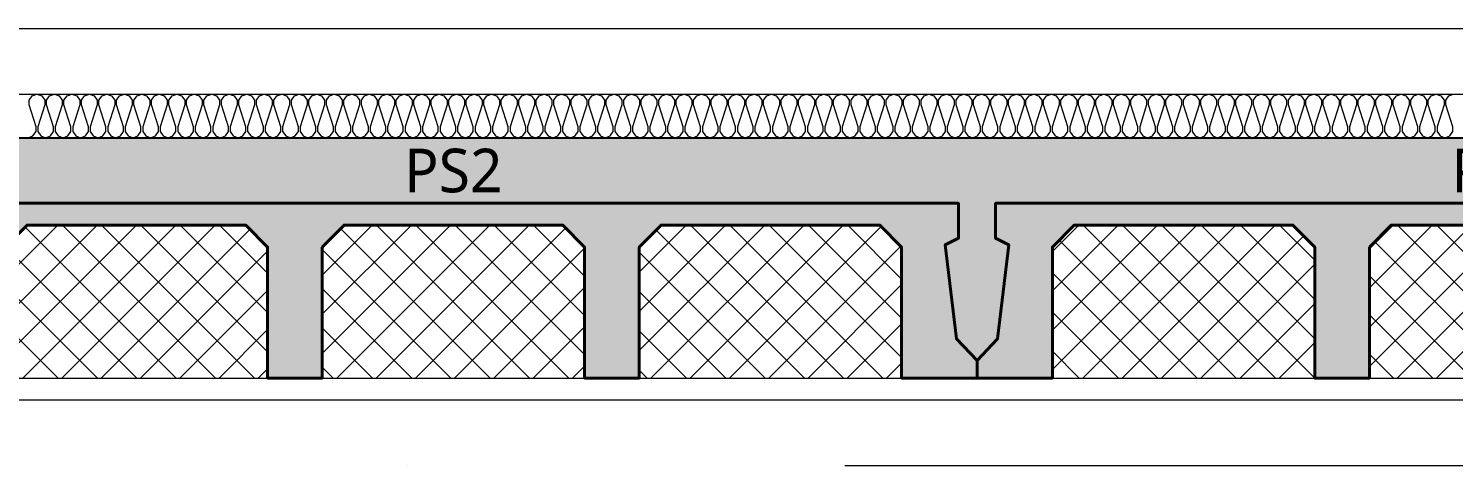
# Model space of a CAD drawing. Header units: millimetres. Extents: x 0 to 420000, y 0 to 297000.
# Drawn here: x 234333 to 237592, y 33450 to 34450 of the extents above; entities that cross this region are included whole.
import ezdxf
from ezdxf.enums import TextEntityAlignment as Align

# ---------------------------------------------------------------- set-up
doc = ezdxf.new("R2010")
doc.units = ezdxf.units.MM
doc.linetypes.add('0731_main_plan$0$form_$0$y-Landschaft$0$_$1$20120914_Verkehrsflächen_Grün$0$20120628_xref - Gammel$1$3_H-GL_F1_U3 - Default$0${ Offset Lines }', pattern=[0])
doc.linetypes.add('CEN', pattern=[62, 60, -1, 0, -1])
for name, color, linetype, lineweight in [('A-AXIS-LINE', 1, 'CEN', 15), ('A-CONC-LIN1', 2, 'Continuous', 40), ('A-CONC-LIN2', 7, 'Continuous', 25), ('A-XXXX-FIN2', 6, 'Continuous', 20), ('A-XXXX-INSL1', 15, 'Continuous', 18), ('A-XXXX-INSL2', 8, 'Continuous', 18)]:
    doc.layers.add(name, color=color, linetype=linetype, lineweight=lineweight)
doc.layers.add('A-CONC-SOLD', color=253, linetype='CEN')
doc.layers.add('A-XXXX-NPLT', color=144, linetype='Continuous', lineweight=15, plot=False)
doc.styles.add('맑은고딕', font='')
doc.styles.get('맑은고딕').set_extended_font_data('Malgun Gothic')

# ---------------------------------------------------------------- blocks, each defined once
blk = doc.blocks.new('axis(211208)')
at = {"layer": 'A-AXIS-LINE', "ltscale": 1000}
for p, q in [((4631788.1, -431118.7), (4955413.1, -431118.7)), ((4631788.1, -432118.7), (4955413.1, -432118.7))]:
    blk.add_line(p, q, dxfattribs=at)
blk = doc.blocks.new('PS2')
at = {"layer": 'A-CONC-SOLD'}
h = blk.add_hatch(color=256, dxfattribs=at)
h.dxf.hatch_style = 1
h.paths.add_polyline_path([(1197.5, 0), (-1197.5, 0), (-1197.5, -510), (-1150.5, -460), (-1125, -245), (-1155, -230), (-1155, -150), (1155, -150), (1155, -230), (1125, -245), (1150.5, -460), (1197.5, -510)])
h = blk.add_hatch(color=256, dxfattribs=at)
h.dxf.hatch_style = 1
h.paths.add_polyline_path([(-1150.5, -460), (-1197.5, -510), (-1197.5, -550), (-1025, -550), (-1025, -510), (-1025, -250), (-975, -200), (-475, -200), (-425, -250), (-425, -510), (-425, -550), (-300, -550), (-300, -510), (-300, -250), (-250, -200), (250, -200), (300, -250), (300, -510), (300, -550), (425, -550), (425, -510), (425, -250), (475, -200), (975, -200), (1025, -250), (1025, -510), (1025, -550), (1197.5, -550), (1197.5, -510), (1150.5, -460), (1125, -245), (1155, -230), (1155, -150), (-1155, -150), (-1155, -230), (-1125, -245)])
at = {"layer": 'A-XXXX-INSL2'}
h = blk.add_hatch(dxfattribs=at)
h.set_pattern_fill('ANSI37', color=256, scale=20)
h.set_pattern_definition([(45, (-289951.5, -41968), (-44.90128, 44.90128), []), (135, (-289951.5, -41968), (-44.90128, -44.90128), [])])
h.paths.add_polyline_path([(-975, -200), (-1025, -250), (-1025, -510), (-1025, -550), (-425, -550), (-425, -510), (-425, -250), (-475, -200)])
h.paths.add_polyline_path([(-250, -200), (-300, -250), (-300, -510), (-300, -550), (300, -550), (300, -510), (300, -250), (250, -200)])
h.paths.add_polyline_path([(425, -510), (425, -550), (1025, -550), (1025, -510), (1025, -250), (975, -200), (475, -200), (425, -250)])
at = {"layer": 'A-CONC-LIN1', "color": 2, "linetype": '0731_main_plan$0$form_$0$y-Landschaft$0$_$1$20120914_Verkehrsflächen_Grün$0$20120628_xref - Gammel$1$3_H-GL_F1_U3 - Default$0${ Offset Lines }'}
blk.add_lwpolyline([(-300, -250), (-300, -510), (-300, -510), (-300, -550), (-425, -550), (-425, -510), (-425, -510), (-425, -250), (-475, -200), (-975, -200), (-1025, -250), (-1025, -510), (-1025, -510), (-1025, -550), (-1197.5, -550), (-1197.5, -510), (-1150.5, -460), (-1125, -245), (-1155, -230), (-1155, -150), (1155, -150), (1155, -230), (1125, -245), (1150.5, -460), (1197.5, -510), (1197.5, -550), (1025, -550), (1025, -510), (1025, -510), (1025, -250), (975, -200), (475, -200), (425, -250), (425, -510), (425, -510), (425, -550), (300, -550), (300, -510), (300, -510), (300, -250), (250, -200), (-250, -200)], close=True, dxfattribs=at)
at = {"layer": 'A-CONC-LIN2'}
blk.add_line((-1197.5, 0), (1197.5, 0), dxfattribs=at)
at = {"layer": 'A-XXXX-NPLT'}
for p, q in [((-1025, -550), (-425, -550)), ((-300, -550), (300, -550)), ((425, -550), (1025, -550))]:
    blk.add_line(p, q, dxfattribs=at)
at = {"layer": 'A-XXXX-NPLT', "style": '맑은고딕'}
blk.add_text('PS2', height=100, dxfattribs=at).set_placement((0, -75), align=Align.MIDDLE)
blk = doc.blocks.new('지하2층')
at = {"layer": 'A-XXXX-FIN2'}
blk.add_line((4802023.8, -391118.7), (4878823.8, -391118.7), dxfattribs=at)
at = {"layer": 'A-XXXX-INSL1'}
blk.add_lwpolyline([(4802023.8, -391968.7), (4819573.8, -391968.7)], dxfattribs=at)
at = {"layer": 'A-XXXX-INSL2'}
blk.add_line((4802023.8, -391268.7), (4878923.8, -391268.7), dxfattribs=at)
blk.add_lwpolyline([(4804643.8, -391368.7), (4804654.8, -391364.7), (4804661.8, -391354.7), (4804661.8, -391343.7), (4804645.8, -391293.7), (4804645.8, -391282.7), (4804652.8, -391272.7), (4804663.8, -391268.7), (4804674.8, -391272.7), (4804681.8, -391282.7), (4804681.8, -391293.7), (4804665.8, -391343.7), (4804665.8, -391354.7), (4804672.8, -391364.7), (4804683.8, -391368.7), (4804694.8, -391364.7), (4804701.8, -391354.7), (4804701.8, -391343.7), (4804685.8, -391293.7), (4804685.8, -391282.7), (4804692.8, -391272.7), (4804703.8, -391268.7), (4804714.8, -391272.7), (4804721.8, -391282.7), (4804721.8, -391293.7), (4804705.8, -391343.7), (4804705.8, -391354.7), (4804712.8, -391364.7), (4804723.8, -391368.7), (4804734.8, -391364.7), (4804741.8, -391354.7), (4804741.8, -391343.7), (4804725.8, -391293.7), (4804725.8, -391282.7), (4804732.8, -391272.7), (4804743.8, -391268.7), (4804754.8, -391272.7), (4804761.8, -391282.7), (4804761.8, -391293.7), (4804745.8, -391343.7), (4804745.8, -391354.7), (4804752.8, -391364.7), (4804763.8, -391368.7), (4804774.8, -391364.7), (4804781.8, -391354.7), (4804781.8, -391343.7), (4804765.8, -391293.7), (4804765.8, -391282.7), (4804772.8, -391272.7), (4804783.8, -391268.7), (4804794.8, -391272.7), (4804801.8, -391282.7), (4804801.8, -391293.7), (4804785.8, -391343.7), (4804785.8, -391354.7), (4804792.8, -391364.7), (4804803.8, -391368.7), (4804814.8, -391364.7), (4804821.8, -391354.7), (4804821.8, -391343.7), (4804805.8, -391293.7), (4804805.8, -391282.7), (4804812.8, -391272.7), (4804823.8, -391268.7), (4804834.8, -391272.7), (4804841.8, -391282.7), (4804841.8, -391293.7), (4804825.8, -391343.7), (4804825.8, -391354.7), (4804832.8, -391364.7), (4804843.8, -391368.7), (4804854.8, -391364.7), (4804861.8, -391354.7), (4804861.8, -391343.7), (4804845.8, -391293.7), (4804845.8, -391282.7), (4804852.8, -391272.7), (4804863.8, -391268.7), (4804874.8, -391272.7), (4804881.8, -391282.7), (4804881.8, -391293.7), (4804865.8, -391343.7), (4804865.8, -391354.7), (4804872.8, -391364.7), (4804883.8, -391368.7), (4804894.8, -391364.7), (4804901.8, -391354.7), (4804901.8, -391343.7), (4804885.8, -391293.7), (4804885.8, -391282.7), (4804892.8, -391272.7), (4804903.8, -391268.7), (4804914.8, -391272.7), (4804921.8, -391282.7), (4804921.8, -391293.7), (4804905.8, -391343.7), (4804905.8, -391354.7), (4804912.8, -391364.7), (4804923.8, -391368.7), (4804934.8, -391364.7), (4804941.8, -391354.7), (4804941.8, -391343.7), (4804925.8, -391293.7), (4804925.8, -391282.7), (4804932.8, -391272.7), (4804943.8, -391268.7), (4804954.8, -391272.7), (4804961.8, -391282.7), (4804961.8, -391293.7), (4804945.8, -391343.7), (4804945.8, -391354.7), (4804952.8, -391364.7), (4804963.8, -391368.7), (4804974.8, -391364.7), (4804981.8, -391354.7), (4804981.8, -391343.7), (4804965.8, -391293.7), (4804965.8, -391282.7), (4804972.8, -391272.7), (4804983.8, -391268.7), (4804994.8, -391272.7), (4805001.8, -391282.7), (4805001.8, -391293.7), (4804985.8, -391343.7), (4804985.8, -391354.7), (4804992.8, -391364.7), (4805003.8, -391368.7), (4805014.8, -391364.7), (4805021.8, -391354.7), (4805021.8, -391343.7), (4805005.8, -391293.7), (4805005.8, -391282.7), (4805012.8, -391272.7), (4805023.8, -391268.7), (4805034.8, -391272.7), (4805041.8, -391282.7), (4805041.8, -391293.7), (4805025.8, -391343.7), (4805025.8, -391354.7), (4805032.8, -391364.7), (4805043.8, -391368.7), (4805054.8, -391364.7), (4805061.8, -391354.7), (4805061.8, -391343.7), (4805045.8, -391293.7), (4805045.8, -391282.7), (4805052.8, -391272.7), (4805063.8, -391268.7), (4805074.8, -391272.7), (4805081.8, -391282.7), (4805081.8, -391293.7), (4805065.8, -391343.7), (4805065.8, -391354.7), (4805072.8, -391364.7), (4805083.8, -391368.7), (4805094.8, -391364.7), (4805101.8, -391354.7), (4805101.8, -391343.7), (4805085.8, -391293.7), (4805085.8, -391282.7), (4805092.8, -391272.7), (4805103.8, -391268.7), (4805114.8, -391272.7), (4805121.8, -391282.7), (4805121.8, -391293.7), (4805105.8, -391343.7), (4805105.8, -391354.7), (4805112.8, -391364.7), (4805123.8, -391368.7), (4805134.8, -391364.7), (4805141.8, -391354.7), (4805141.8, -391343.7), (4805125.8, -391293.7), (4805125.8, -391282.7), (4805132.8, -391272.7), (4805143.8, -391268.7), (4805154.8, -391272.7), (4805161.8, -391282.7), (4805161.8, -391293.7), (4805145.8, -391343.7), (4805145.8, -391354.7), (4805152.8, -391364.7), (4805163.8, -391368.7), (4805174.8, -391364.7), (4805181.8, -391354.7), (4805181.8, -391343.7), (4805165.8, -391293.7), (4805165.8, -391282.7), (4805172.8, -391272.7), (4805183.8, -391268.7), (4805194.8, -391272.7), (4805201.8, -391282.7), (4805201.8, -391293.7), (4805185.8, -391343.7), (4805185.8, -391354.7), (4805192.8, -391364.7), (4805203.8, -391368.7), (4805214.8, -391364.7), (4805221.8, -391354.7), (4805221.8, -391343.7), (4805205.8, -391293.7), (4805205.8, -391282.7), (4805212.8, -391272.7), (4805223.8, -391268.7), (4805234.8, -391272.7), (4805241.8, -391282.7), (4805241.8, -391293.7), (4805225.8, -391343.7), (4805225.8, -391354.7), (4805232.8, -391364.7), (4805243.8, -391368.7), (4805254.8, -391364.7), (4805261.8, -391354.7), (4805261.8, -391343.7), (4805245.8, -391293.7), (4805245.8, -391282.7), (4805252.8, -391272.7), (4805263.8, -391268.7), (4805274.8, -391272.7), (4805281.8, -391282.7), (4805281.8, -391293.7), (4805265.8, -391343.7), (4805265.8, -391354.7), (4805272.8, -391364.7), (4805283.8, -391368.7), (4805294.8, -391364.7), (4805301.8, -391354.7), (4805301.8, -391343.7), (4805285.8, -391293.7), (4805285.8, -391282.7), (4805292.8, -391272.7), (4805303.8, -391268.7), (4805314.8, -391272.7), (4805321.8, -391282.7), (4805321.8, -391293.7), (4805305.8, -391343.7), (4805305.8, -391354.7), (4805312.8, -391364.7), (4805323.8, -391368.7), (4805334.8, -391364.7), (4805341.8, -391354.7), (4805341.8, -391343.7), (4805325.8, -391293.7), (4805325.8, -391282.7), (4805332.8, -391272.7), (4805343.8, -391268.7), (4805354.8, -391272.7), (4805361.8, -391282.7), (4805361.8, -391293.7), (4805345.8, -391343.7), (4805345.8, -391354.7), (4805352.8, -391364.7), (4805363.8, -391368.7), (4805374.8, -391364.7), (4805381.8, -391354.7), (4805381.8, -391343.7), (4805365.8, -391293.7), (4805365.8, -391282.7), (4805372.8, -391272.7), (4805383.8, -391268.7), (4805394.8, -391272.7), (4805401.8, -391282.7), (4805401.8, -391293.7), (4805385.8, -391343.7), (4805385.8, -391354.7), (4805392.8, -391364.7), (4805403.8, -391368.7), (4805414.8, -391364.7), (4805421.8, -391354.7), (4805421.8, -391343.7), (4805405.8, -391293.7), (4805405.8, -391282.7), (4805412.8, -391272.7), (4805423.8, -391268.7), (4805434.8, -391272.7), (4805441.8, -391282.7), (4805441.8, -391293.7), (4805425.8, -391343.7), (4805425.8, -391354.7), (4805432.8, -391364.7), (4805443.8, -391368.7), (4805454.8, -391364.7), (4805461.8, -391354.7), (4805461.8, -391343.7), (4805445.8, -391293.7), (4805445.8, -391282.7), (4805452.8, -391272.7), (4805463.8, -391268.7), (4805474.8, -391272.7), (4805481.8, -391282.7), (4805481.8, -391293.7), (4805465.8, -391343.7), (4805465.8, -391354.7), (4805472.8, -391364.7), (4805483.8, -391368.7), (4805494.8, -391364.7), (4805501.8, -391354.7), (4805501.8, -391343.7), (4805485.8, -391293.7), (4805485.8, -391282.7), (4805492.8, -391272.7), (4805503.8, -391268.7), (4805514.8, -391272.7), (4805521.8, -391282.7), (4805521.8, -391293.7), (4805505.8, -391343.7), (4805505.8, -391354.7), (4805512.8, -391364.7), (4805523.8, -391368.7), (4805534.8, -391364.7), (4805541.8, -391354.7), (4805541.8, -391343.7), (4805525.8, -391293.7), (4805525.8, -391282.7), (4805532.8, -391272.7), (4805543.8, -391268.7), (4805554.8, -391272.7), (4805561.8, -391282.7), (4805561.8, -391293.7), (4805545.8, -391343.7), (4805545.8, -391354.7), (4805552.8, -391364.7), (4805563.8, -391368.7), (4805574.8, -391364.7), (4805581.8, -391354.7), (4805581.8, -391343.7), (4805565.8, -391293.7), (4805565.8, -391282.7), (4805572.8, -391272.7), (4805583.8, -391268.7), (4805594.8, -391272.7), (4805601.8, -391282.7), (4805601.8, -391293.7), (4805585.8, -391343.7), (4805585.8, -391354.7), (4805592.8, -391364.7), (4805603.8, -391368.7), (4805614.8, -391364.7), (4805621.8, -391354.7), (4805621.8, -391343.7), (4805605.8, -391293.7), (4805605.8, -391282.7), (4805612.8, -391272.7), (4805623.8, -391268.7), (4805634.8, -391272.7), (4805641.8, -391282.7), (4805641.8, -391293.7), (4805625.8, -391343.7), (4805625.8, -391354.7), (4805632.8, -391364.7), (4805643.8, -391368.7), (4805654.8, -391364.7), (4805661.8, -391354.7), (4805661.8, -391343.7), (4805645.8, -391293.7), (4805645.8, -391282.7), (4805652.8, -391272.7), (4805663.8, -391268.7), (4805674.8, -391272.7), (4805681.8, -391282.7), (4805681.8, -391293.7), (4805665.8, -391343.7), (4805665.8, -391354.7), (4805672.8, -391364.7), (4805683.8, -391368.7), (4805694.8, -391364.7), (4805701.8, -391354.7), (4805701.8, -391343.7), (4805685.8, -391293.7), (4805685.8, -391282.7), (4805692.8, -391272.7), (4805703.8, -391268.7), (4805714.8, -391272.7), (4805721.8, -391282.7), (4805721.8, -391293.7), (4805705.8, -391343.7), (4805705.8, -391354.7), (4805712.8, -391364.7), (4805723.8, -391368.7), (4805734.8, -391364.7), (4805741.8, -391354.7), (4805741.8, -391343.7), (4805725.8, -391293.7), (4805725.8, -391282.7), (4805732.8, -391272.7), (4805743.8, -391268.7), (4805754.8, -391272.7), (4805761.8, -391282.7), (4805761.8, -391293.7), (4805745.8, -391343.7), (4805745.8, -391354.7), (4805752.8, -391364.7), (4805763.8, -391368.7), (4805774.8, -391364.7), (4805781.8, -391354.7), (4805781.8, -391343.7), (4805765.8, -391293.7), (4805765.8, -391282.7), (4805772.8, -391272.7), (4805783.8, -391268.7), (4805794.8, -391272.7), (4805801.8, -391282.7), (4805801.8, -391293.7), (4805785.8, -391343.7), (4805785.8, -391354.7), (4805792.8, -391364.7), (4805803.8, -391368.7), (4805814.8, -391364.7), (4805821.8, -391354.7), (4805821.8, -391343.7), (4805805.8, -391293.7), (4805805.8, -391282.7), (4805812.8, -391272.7), (4805823.8, -391268.7), (4805834.8, -391272.7), (4805841.8, -391282.7), (4805841.8, -391293.7), (4805825.8, -391343.7), (4805825.8, -391354.7), (4805832.8, -391364.7), (4805843.8, -391368.7), (4805854.8, -391364.7), (4805861.8, -391354.7), (4805861.8, -391343.7), (4805845.8, -391293.7), (4805845.8, -391282.7), (4805852.8, -391272.7), (4805863.8, -391268.7), (4805874.8, -391272.7), (4805881.8, -391282.7), (4805881.8, -391293.7), (4805865.8, -391343.7), (4805865.8, -391354.7), (4805872.8, -391364.7), (4805883.8, -391368.7), (4805894.8, -391364.7), (4805901.8, -391354.7), (4805901.8, -391343.7), (4805885.8, -391293.7), (4805885.8, -391282.7), (4805892.8, -391272.7), (4805903.8, -391268.7), (4805914.8, -391272.7), (4805921.8, -391282.7), (4805921.8, -391293.7), (4805905.8, -391343.7), (4805905.8, -391354.7), (4805912.8, -391364.7), (4805923.8, -391368.7), (4805934.8, -391364.7), (4805941.8, -391354.7), (4805941.8, -391343.7), (4805925.8, -391293.7), (4805925.8, -391282.7), (4805932.8, -391272.7), (4805943.8, -391268.7), (4805954.8, -391272.7), (4805961.8, -391282.7), (4805961.8, -391293.7), (4805945.8, -391343.7), (4805945.8, -391354.7), (4805952.8, -391364.7), (4805963.8, -391368.7), (4805974.8, -391364.7), (4805981.8, -391354.7), (4805981.8, -391343.7), (4805965.8, -391293.7), (4805965.8, -391282.7), (4805972.8, -391272.7), (4805983.8, -391268.7), (4805994.8, -391272.7), (4806001.8, -391282.7), (4806001.8, -391293.7), (4805985.8, -391343.7), (4805985.8, -391354.7), (4805992.8, -391364.7), (4806003.8, -391368.7), (4806014.8, -391364.7), (4806021.8, -391354.7), (4806021.8, -391343.7), (4806005.8, -391293.7), (4806005.8, -391282.7), (4806012.8, -391272.7), (4806023.8, -391268.7), (4806034.8, -391272.7), (4806041.8, -391282.7), (4806041.8, -391293.7), (4806025.8, -391343.7), (4806025.8, -391354.7), (4806032.8, -391364.7), (4806043.8, -391368.7), (4806054.8, -391364.7), (4806061.8, -391354.7), (4806061.8, -391343.7), (4806045.8, -391293.7), (4806045.8, -391282.7), (4806052.8, -391272.7), (4806063.8, -391268.7), (4806074.8, -391272.7), (4806081.8, -391282.7), (4806081.8, -391293.7), (4806065.8, -391343.7), (4806065.8, -391354.7), (4806072.8, -391364.7), (4806083.8, -391368.7), (4806094.8, -391364.7), (4806101.8, -391354.7), (4806101.8, -391343.7), (4806085.8, -391293.7), (4806085.8, -391282.7), (4806092.8, -391272.7), (4806103.8, -391268.7), (4806114.8, -391272.7), (4806121.8, -391282.7), (4806121.8, -391293.7), (4806105.8, -391343.7), (4806105.8, -391354.7), (4806112.8, -391364.7), (4806123.8, -391368.7), (4806134.8, -391364.7), (4806141.8, -391354.7), (4806141.8, -391343.7), (4806125.8, -391293.7), (4806125.8, -391282.7), (4806132.8, -391272.7), (4806143.8, -391268.7), (4806154.8, -391272.7), (4806161.8, -391282.7), (4806161.8, -391293.7), (4806145.8, -391343.7), (4806145.8, -391354.7), (4806152.8, -391364.7), (4806163.8, -391368.7), (4806174.8, -391364.7), (4806181.8, -391354.7), (4806181.8, -391343.7), (4806165.8, -391293.7), (4806165.8, -391282.7), (4806172.8, -391272.7), (4806183.8, -391268.7), (4806194.8, -391272.7), (4806201.8, -391282.7), (4806201.8, -391293.7), (4806185.8, -391343.7), (4806185.8, -391354.7), (4806192.8, -391364.7), (4806203.8, -391368.7), (4806214.8, -391364.7), (4806221.8, -391354.7), (4806221.8, -391343.7), (4806205.8, -391293.7), (4806205.8, -391282.7), (4806212.8, -391272.7), (4806223.8, -391268.7), (4806234.8, -391272.7), (4806241.8, -391282.7), (4806241.8, -391293.7), (4806225.8, -391343.7), (4806225.8, -391354.7), (4806232.8, -391364.7), (4806243.8, -391368.7), (4806254.8, -391364.7), (4806261.8, -391354.7), (4806261.8, -391343.7), (4806245.8, -391293.7), (4806245.8, -391282.7), (4806252.8, -391272.7), (4806263.8, -391268.7), (4806274.8, -391272.7), (4806281.8, -391282.7), (4806281.8, -391293.7), (4806265.8, -391343.7), (4806265.8, -391354.7), (4806272.8, -391364.7), (4806283.8, -391368.7), (4806294.8, -391364.7), (4806301.8, -391354.7), (4806301.8, -391343.7), (4806285.8, -391293.7), (4806285.8, -391282.7), (4806292.8, -391272.7), (4806303.8, -391268.7), (4806314.8, -391272.7), (4806321.8, -391282.7), (4806321.8, -391293.7), (4806305.8, -391343.7), (4806305.8, -391354.7), (4806312.8, -391364.7), (4806323.8, -391368.7), (4806334.8, -391364.7), (4806341.8, -391354.7), (4806341.8, -391343.7), (4806325.8, -391293.7), (4806325.8, -391282.7), (4806332.8, -391272.7), (4806343.8, -391268.7), (4806354.8, -391272.7), (4806361.8, -391282.7), (4806361.8, -391293.7), (4806345.8, -391343.7), (4806345.8, -391354.7), (4806352.8, -391364.7), (4806363.8, -391368.7), (4806374.8, -391364.7), (4806381.8, -391354.7), (4806381.8, -391343.7), (4806365.8, -391293.7), (4806365.8, -391282.7), (4806372.8, -391272.7), (4806383.8, -391268.7), (4806394.8, -391272.7), (4806401.8, -391282.7), (4806401.8, -391293.7), (4806385.8, -391343.7), (4806385.8, -391354.7), (4806392.8, -391364.7), (4806403.8, -391368.7), (4806414.8, -391364.7), (4806421.8, -391354.7), (4806421.8, -391343.7), (4806405.8, -391293.7), (4806405.8, -391282.7), (4806412.8, -391272.7), (4806423.8, -391268.7), (4806434.8, -391272.7), (4806441.8, -391282.7), (4806441.8, -391293.7), (4806425.8, -391343.7), (4806425.8, -391354.7), (4806432.8, -391364.7), (4806443.8, -391368.7), (4806454.8, -391364.7), (4806461.8, -391354.7), (4806461.8, -391343.7), (4806445.8, -391293.7), (4806445.8, -391282.7), (4806452.8, -391272.7), (4806463.8, -391268.7), (4806474.8, -391272.7), (4806481.8, -391282.7), (4806481.8, -391293.7), (4806465.8, -391343.7), (4806465.8, -391354.7), (4806472.8, -391364.7), (4806483.8, -391368.7), (4806494.8, -391364.7), (4806501.8, -391354.7), (4806501.8, -391343.7), (4806485.8, -391293.7), (4806485.8, -391282.7), (4806492.8, -391272.7), (4806503.8, -391268.7), (4806514.8, -391272.7), (4806521.8, -391282.7), (4806521.8, -391293.7), (4806505.8, -391343.7), (4806505.8, -391354.7), (4806512.8, -391364.7), (4806523.8, -391368.7), (4806534.8, -391364.7), (4806541.8, -391354.7), (4806541.8, -391343.7), (4806525.8, -391293.7), (4806525.8, -391282.7), (4806532.8, -391272.7), (4806543.8, -391268.7), (4806554.8, -391272.7), (4806561.8, -391282.7), (4806561.8, -391293.7), (4806545.8, -391343.7), (4806545.8, -391354.7), (4806552.8, -391364.7), (4806563.8, -391368.7), (4806574.8, -391364.7), (4806581.8, -391354.7), (4806581.8, -391343.7), (4806565.8, -391293.7), (4806565.8, -391282.7), (4806572.8, -391272.7), (4806583.8, -391268.7), (4806594.8, -391272.7), (4806601.8, -391282.7), (4806601.8, -391293.7), (4806585.8, -391343.7), (4806585.8, -391354.7), (4806592.8, -391364.7), (4806603.8, -391368.7), (4806614.8, -391364.7), (4806621.8, -391354.7), (4806621.8, -391343.7), (4806605.8, -391293.7), (4806605.8, -391282.7), (4806612.8, -391272.7), (4806623.8, -391268.7), (4806634.8, -391272.7), (4806641.8, -391282.7), (4806641.8, -391293.7), (4806625.8, -391343.7), (4806625.8, -391354.7), (4806632.8, -391364.7), (4806643.8, -391368.7), (4806654.8, -391364.7), (4806661.8, -391354.7), (4806661.8, -391343.7), (4806645.8, -391293.7), (4806645.8, -391282.7), (4806652.8, -391272.7), (4806663.8, -391268.7), (4806674.8, -391272.7), (4806681.8, -391282.7), (4806681.8, -391293.7), (4806665.8, -391343.7), (4806665.8, -391354.7), (4806672.8, -391364.7), (4806683.8, -391368.7), (4806694.8, -391364.7), (4806701.8, -391354.7), (4806701.8, -391343.7), (4806685.8, -391293.7), (4806685.8, -391282.7), (4806692.8, -391272.7), (4806703.8, -391268.7), (4806714.8, -391272.7), (4806721.8, -391282.7), (4806721.8, -391293.7), (4806705.8, -391343.7), (4806705.8, -391354.7), (4806712.8, -391364.7), (4806723.8, -391368.7), (4806734.8, -391364.7), (4806741.8, -391354.7), (4806741.8, -391343.7), (4806725.8, -391293.7), (4806725.8, -391282.7), (4806732.8, -391272.7), (4806743.8, -391268.7), (4806754.8, -391272.7), (4806761.8, -391282.7), (4806761.8, -391293.7), (4806745.8, -391343.7), (4806745.8, -391354.7), (4806752.8, -391364.7), (4806763.8, -391368.7), (4806774.8, -391364.7), (4806781.8, -391354.7), (4806781.8, -391343.7), (4806765.8, -391293.7), (4806765.8, -391282.7), (4806772.8, -391272.7), (4806783.8, -391268.7), (4806794.8, -391272.7), (4806801.8, -391282.7), (4806801.8, -391293.7), (4806785.8, -391343.7), (4806785.8, -391354.7), (4806792.8, -391364.7), (4806803.8, -391368.7), (4806814.8, -391364.7), (4806821.8, -391354.7), (4806821.8, -391343.7), (4806805.8, -391293.7), (4806805.8, -391282.7), (4806812.8, -391272.7), (4806823.8, -391268.7), (4806834.8, -391272.7), (4806841.8, -391282.7), (4806841.8, -391293.7), (4806825.8, -391343.7), (4806825.8, -391354.7), (4806832.8, -391364.7), (4806843.8, -391368.7), (4806854.8, -391364.7), (4806861.8, -391354.7), (4806861.8, -391343.7), (4806845.8, -391293.7), (4806845.8, -391282.7), (4806852.8, -391272.7), (4806863.8, -391268.7), (4806874.8, -391272.7), (4806881.8, -391282.7), (4806881.8, -391293.7), (4806865.8, -391343.7), (4806865.8, -391354.7), (4806872.8, -391364.7), (4806883.8, -391368.7), (4806894.8, -391364.7), (4806901.8, -391354.7), (4806901.8, -391343.7), (4806885.8, -391293.7), (4806885.8, -391282.7), (4806892.8, -391272.7), (4806903.8, -391268.7), (4806914.8, -391272.7), (4806921.8, -391282.7), (4806921.8, -391293.7), (4806905.8, -391343.7), (4806905.8, -391354.7), (4806912.8, -391364.7), (4806923.8, -391368.7), (4806934.8, -391364.7), (4806941.8, -391354.7), (4806941.8, -391343.7), (4806925.8, -391293.7), (4806925.8, -391282.7), (4806932.8, -391272.7), (4806943.8, -391268.7), (4806954.8, -391272.7), (4806961.8, -391282.7), (4806961.8, -391293.7), (4806945.8, -391343.7), (4806945.8, -391354.7), (4806952.8, -391364.7), (4806963.8, -391368.7), (4806974.8, -391364.7), (4806981.8, -391354.7), (4806981.8, -391343.7), (4806965.8, -391293.7), (4806965.8, -391282.7), (4806972.8, -391272.7), (4806983.8, -391268.7), (4806994.8, -391272.7), (4807001.8, -391282.7), (4807001.8, -391293.7), (4806985.8, -391343.7), (4806985.8, -391354.7), (4806992.8, -391364.7), (4807003.8, -391368.7), (4807014.8, -391364.7), (4807021.8, -391354.7), (4807021.8, -391343.7), (4807005.8, -391293.7), (4807005.8, -391282.7), (4807012.8, -391272.7), (4807023.8, -391268.7), (4807034.8, -391272.7), (4807041.8, -391282.7), (4807041.8, -391293.7), (4807025.8, -391343.7), (4807025.8, -391354.7), (4807032.8, -391364.7), (4807043.8, -391368.7), (4807054.8, -391364.7), (4807061.8, -391354.7), (4807061.8, -391343.7), (4807045.8, -391293.7), (4807045.8, -391282.7), (4807052.8, -391272.7), (4807063.8, -391268.7), (4807074.8, -391272.7), (4807081.8, -391282.7), (4807081.8, -391293.7), (4807065.8, -391343.7), (4807065.8, -391354.7), (4807072.8, -391364.7), (4807083.8, -391368.7), (4807094.8, -391364.7), (4807101.8, -391354.7), (4807101.8, -391343.7), (4807085.8, -391293.7), (4807085.8, -391282.7), (4807092.8, -391272.7), (4807103.8, -391268.7), (4807114.8, -391272.7), (4807121.8, -391282.7), (4807121.8, -391293.7), (4807105.8, -391343.7), (4807105.8, -391354.7), (4807112.8, -391364.7), (4807123.8, -391368.7), (4807134.8, -391364.7), (4807141.8, -391354.7), (4807141.8, -391343.7), (4807125.8, -391293.7), (4807125.8, -391282.7), (4807132.8, -391272.7), (4807143.8, -391268.7), (4807154.8, -391272.7), (4807161.8, -391282.7), (4807161.8, -391293.7), (4807145.8, -391343.7), (4807145.8, -391354.7), (4807152.8, -391364.7), (4807163.8, -391368.7), (4807174.8, -391364.7), (4807181.8, -391354.7), (4807181.8, -391343.7), (4807165.8, -391293.7), (4807165.8, -391282.7), (4807172.8, -391272.7), (4807183.8, -391268.7), (4807194.8, -391272.7), (4807201.8, -391282.7), (4807201.8, -391293.7), (4807185.8, -391343.7), (4807185.8, -391354.7), (4807192.8, -391364.7), (4807203.8, -391368.7), (4807214.8, -391364.7), (4807221.8, -391354.7), (4807221.8, -391343.7), (4807205.8, -391293.7), (4807205.8, -391282.7), (4807212.8, -391272.7), (4807223.8, -391268.7), (4807234.8, -391272.7), (4807241.8, -391282.7), (4807241.8, -391293.7), (4807225.8, -391343.7), (4807225.8, -391354.7), (4807232.8, -391364.7), (4807243.8, -391368.7), (4807254.8, -391364.7), (4807261.8, -391354.7), (4807261.8, -391343.7), (4807245.8, -391293.7), (4807245.8, -391282.7), (4807252.8, -391272.7), (4807263.8, -391268.7), (4807274.8, -391272.7), (4807281.8, -391282.7), (4807281.8, -391293.7), (4807265.8, -391343.7), (4807265.8, -391354.7), (4807272.8, -391364.7), (4807283.8, -391368.7), (4807294.8, -391364.7), (4807301.8, -391354.7), (4807301.8, -391343.7), (4807285.8, -391293.7), (4807285.8, -391282.7), (4807292.8, -391272.7), (4807303.8, -391268.7), (4807314.8, -391272.7), (4807321.8, -391282.7), (4807321.8, -391293.7), (4807305.8, -391343.7), (4807305.8, -391354.7), (4807312.8, -391364.7), (4807323.8, -391368.7), (4807334.8, -391364.7), (4807341.8, -391354.7), (4807341.8, -391343.7), (4807325.8, -391293.7), (4807325.8, -391282.7), (4807332.8, -391272.7), (4807343.8, -391268.7), (4807354.8, -391272.7), (4807361.8, -391282.7), (4807361.8, -391293.7), (4807345.8, -391343.7), (4807345.8, -391354.7), (4807352.8, -391364.7), (4807363.8, -391368.7), (4807374.8, -391364.7), (4807381.8, -391354.7), (4807381.8, -391343.7), (4807365.8, -391293.7), (4807365.8, -391282.7), (4807372.8, -391272.7), (4807383.8, -391268.7), (4807394.8, -391272.7), (4807401.8, -391282.7), (4807401.8, -391293.7), (4807385.8, -391343.7), (4807385.8, -391354.7), (4807392.8, -391364.7), (4807403.8, -391368.7), (4807414.8, -391364.7), (4807421.8, -391354.7), (4807421.8, -391343.7), (4807405.8, -391293.7), (4807405.8, -391282.7), (4807412.8, -391272.7), (4807423.8, -391268.7), (4807434.8, -391272.7), (4807441.8, -391282.7), (4807441.8, -391293.7), (4807425.8, -391343.7), (4807425.8, -391354.7), (4807432.8, -391364.7), (4807443.8, -391368.7), (4807454.8, -391364.7), (4807461.8, -391354.7), (4807461.8, -391343.7), (4807445.8, -391293.7), (4807445.8, -391282.7), (4807452.8, -391272.7), (4807463.8, -391268.7), (4807474.8, -391272.7), (4807481.8, -391282.7), (4807481.8, -391293.7), (4807465.8, -391343.7), (4807465.8, -391354.7), (4807472.8, -391364.7), (4807483.8, -391368.7), (4807494.8, -391364.7), (4807501.8, -391354.7), (4807501.8, -391343.7), (4807485.8, -391293.7), (4807485.8, -391282.7), (4807492.8, -391272.7), (4807503.8, -391268.7), (4807514.8, -391272.7), (4807521.8, -391282.7), (4807521.8, -391293.7), (4807505.8, -391343.7), (4807505.8, -391354.7), (4807512.8, -391364.7), (4807523.8, -391368.7), (4807534.8, -391364.7), (4807541.8, -391354.7), (4807541.8, -391343.7), (4807525.8, -391293.7), (4807525.8, -391282.7), (4807532.8, -391272.7), (4807543.8, -391268.7), (4807554.8, -391272.7), (4807561.8, -391282.7), (4807561.8, -391293.7), (4807545.8, -391343.7), (4807545.8, -391354.7), (4807552.8, -391364.7), (4807563.8, -391368.7), (4807574.8, -391364.7), (4807581.8, -391354.7), (4807581.8, -391343.7), (4807565.8, -391293.7), (4807565.8, -391282.7), (4807572.8, -391272.7), (4807583.8, -391268.7), (4807594.8, -391272.7), (4807601.8, -391282.7), (4807601.8, -391293.7), (4807585.8, -391343.7), (4807585.8, -391354.7), (4807592.8, -391364.7), (4807603.8, -391368.7), (4807614.8, -391364.7), (4807621.8, -391354.7), (4807621.8, -391343.7), (4807605.8, -391293.7), (4807605.8, -391282.7), (4807612.8, -391272.7), (4807623.8, -391268.7), (4807634.8, -391272.7), (4807641.8, -391282.7), (4807641.8, -391293.7), (4807625.8, -391343.7), (4807625.8, -391354.7), (4807632.8, -391364.7), (4807643.8, -391368.7), (4807654.8, -391364.7), (4807661.8, -391354.7), (4807661.8, -391343.7), (4807645.8, -391293.7), (4807645.8, -391282.7), (4807652.8, -391272.7), (4807663.8, -391268.7), (4807674.8, -391272.7), (4807681.8, -391282.7), (4807681.8, -391293.7), (4807665.8, -391343.7), (4807665.8, -391354.7), (4807672.8, -391364.7), (4807683.8, -391368.7), (4807694.8, -391364.7), (4807701.8, -391354.7), (4807701.8, -391343.7), (4807685.8, -391293.7), (4807685.8, -391282.7), (4807692.8, -391272.7), (4807703.8, -391268.7), (4807714.8, -391272.7), (4807721.8, -391282.7), (4807721.8, -391293.7), (4807705.8, -391343.7), (4807705.8, -391354.7), (4807712.8, -391364.7), (4807723.8, -391368.7), (4807734.8, -391364.7), (4807741.8, -391354.7), (4807741.8, -391343.7), (4807725.8, -391293.7), (4807725.8, -391282.7), (4807732.8, -391272.7), (4807743.8, -391268.7), (4807754.8, -391272.7), (4807761.8, -391282.7), (4807761.8, -391293.7), (4807745.8, -391343.7), (4807745.8, -391354.7), (4807752.8, -391364.7), (4807763.8, -391368.7), (4807774.8, -391364.7), (4807781.8, -391354.7), (4807781.8, -391343.7), (4807765.8, -391293.7), (4807765.8, -391282.7), (4807772.8, -391272.7), (4807783.8, -391268.7), (4807794.8, -391272.7), (4807801.8, -391282.7), (4807801.8, -391293.7), (4807785.8, -391343.7), (4807785.8, -391354.7), (4807792.8, -391364.7), (4807803.8, -391368.7), (4807814.8, -391364.7), (4807821.8, -391354.7), (4807821.8, -391343.7), (4807805.8, -391293.7), (4807805.8, -391282.7), (4807812.8, -391272.7), (4807823.8, -391268.7), (4807834.8, -391272.7), (4807841.8, -391282.7), (4807841.8, -391293.7), (4807825.8, -391343.7), (4807825.8, -391354.7), (4807832.8, -391364.7), (4807843.8, -391368.7), (4807854.8, -391364.7), (4807861.8, -391354.7), (4807861.8, -391343.7), (4807845.8, -391293.7), (4807845.8, -391282.7), (4807852.8, -391272.7), (4807863.8, -391268.7), (4807874.8, -391272.7), (4807881.8, -391282.7), (4807881.8, -391293.7), (4807865.8, -391343.7), (4807865.8, -391354.7), (4807872.8, -391364.7), (4807883.8, -391368.7), (4807894.8, -391364.7), (4807901.8, -391354.7), (4807901.8, -391343.7), (4807885.8, -391293.7), (4807885.8, -391282.7), (4807892.8, -391272.7), (4807903.8, -391268.7)], dxfattribs=at)
for p in [(4805616.3, -391368.7), (4808011.3, -391368.7)]:
    blk.add_blockref('PS2', p)

msp = doc.modelspace()

# ---------------------------------------------------------------- block references
msp.add_blockref('지하2층', (-4570311.3, 425568.7))
at = {"layer": 'A-AXIS-LINE'}
msp.add_blockref('axis(211208)', (-4581588.1, 465568.7), dxfattribs=at)

doc.saveas('drawing.dxf')
